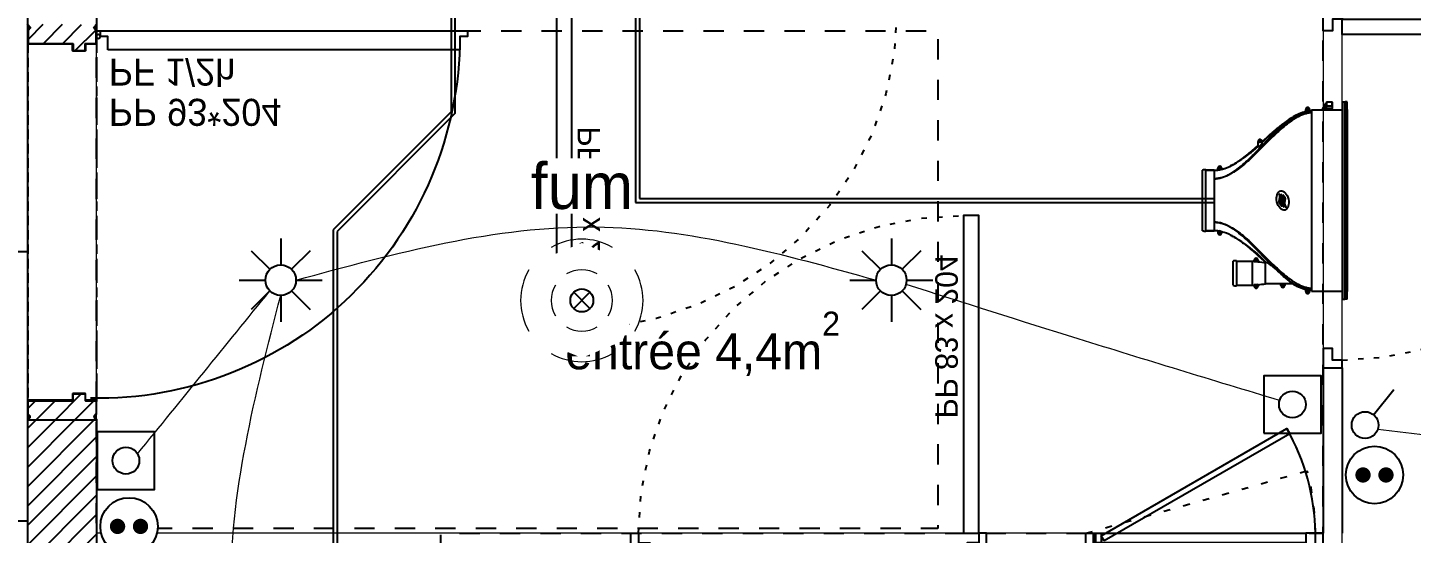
# Model space of a CAD drawing. Header units: centimetres. Extents: x 2648 to 12729, y 1890 to 6224.
# Drawn here: x 9190.8 to 9552.6, y 3235.1 to 3367.2 of the extents above; entities that cross this region are included whole.
import ezdxf
from ezdxf.enums import TextEntityAlignment as Align

# ---------------------------------------------------------------- set-up
doc = ezdxf.new("R2010")
doc.units = ezdxf.units.CM
for name, pattern in [('Style de ligne -13', [0.147638, 0.098425, -0.049213]), ('Style de ligne -18', [0.164042, 0.054681, -0.109361]), ('Style de ligne -5', [0.20828, 0.069425, -0.138855]), ('VW-01', [0.41656, 0.20828, -0.20828])]:
    doc.linetypes.add(name, pattern=pattern)
for name, color, linetype in [('B Faux plafonds', 9, 'Continuous'), ('B GÈnÈral_Hatch', 252, 'Continuous'), ('B Général', 252, 'Continuous'), ('C ANNOTATIONS-prestations', 252, 'Continuous'), ('C ANNOTATIONS-prestations_Hatch', 252, 'Continuous'), ('C ANNOTATIONS-texte', 252, 'Continuous'), ('D SURFACES-shab', 252, 'Continuous'), ('prlm-MOD-EL', 190, 'Continuous')]:
    doc.layers.add(name, color=color, linetype=linetype)
for name, color, linetype, lineweight in [('prlm-CHAUFF', 4, 'Continuous', 25), ('prlm-ELEC-CFO', 10, 'Continuous', 25), ('prlm-ELEC-SSI', 6, 'Continuous', 25)]:
    doc.layers.add(name, color=color, linetype=linetype, lineweight=lineweight)
doc.styles.add('Eurostile', font='Eurosti.TTF')
doc.styles.add('prlm-elec-ssi', font='comic.ttf', dxfattribs={"height": 12})
doc.styles.add('prlm-mod', font='cambriaz.ttf', dxfattribs={"height": 18})
pattern_1 = [(45, (0, 0), (2.4253472, -2.6458333), [])]

# ---------------------------------------------------------------- blocks, each defined once
blk = doc.blocks.new('B 80.PP 93_204 PF1_2h mur20')
at = {"layer": 'B GÈnÈral_Hatch', "linetype": 'Continuous'}
h = blk.add_hatch(dxfattribs=at)
h.set_pattern_fill('50_BETON', color=256, style=0, pattern_type=2)
h.set_pattern_definition(pattern_1)
edge = h.paths.add_edge_path()
edge.add_line((-51.6, -8.95), (-50.94, -8.37))
edge.add_line((-50.94, -8.37), (-50.93, -8.36))
edge.add_arc((-50.79, -8.52), 0.2, 48.9909, 131.0091, ccw=False)
edge.add_line((-50.66, -8.36), (-50.65, -8.37))
edge.add_line((-50.65, -8.37), (-50.1, -8.86))
edge.add_line((-50.1, -8.86), (-50.1, -8.86))
edge.add_arc((-50.06, -8.82), 0.05, 228.9909, 270)
edge.add_line((-50.06, -8.87), (-50.06, -8.87))
edge.add_line((-50.06, -8.87), (-46.7, -8.87))
edge.add_line((-46.7, -8.87), (-46.69, -8.87))
edge.add_arc((-46.69, -8.83), 0.0435, 270, 360)
edge.add_line((-46.65, -8.83), (-46.65, 2.7))
edge.add_arc((-46.48, 2.7), 0.174, 90, 180, ccw=False)
edge.add_line((-46.48, 2.87), (-46.45, 2.87))
edge.add_line((-46.45, 2.87), (-44.9, 2.87))
edge.add_line((-44.9, 2.87), (-44.89, 2.87))
edge.add_arc((-44.89, 2.91), 0.0435, 270, 360)
edge.add_line((-44.85, 2.91), (-44.85, 5.96))
edge.add_arc((-44.89, 5.96), 0.0435, 0, 90)
edge.add_line((-44.89, 6), (-44.9, 6))
edge.add_line((-44.9, 6), (-46.45, 6))
edge.add_line((-46.45, 6), (-46.48, 6))
edge.add_arc((-46.48, 6.17), 0.174, 180, 270, ccw=False)
edge.add_line((-46.65, 6.17), (-46.65, 8.83))
edge.add_arc((-46.69, 8.83), 0.0435, 0, 90)
edge.add_line((-46.69, 8.87), (-46.7, 8.87))
edge.add_line((-46.7, 8.87), (-50.06, 8.87))
edge.add_line((-50.06, 8.87), (-50.06, 8.87))
edge.add_arc((-50.06, 8.82), 0.05, 90, 131.0091)
edge.add_line((-50.1, 8.86), (-50.1, 8.86))
edge.add_line((-50.1, 8.86), (-50.65, 8.37))
edge.add_line((-50.65, 8.37), (-50.66, 8.37))
edge.add_arc((-50.79, 8.52), 0.2, 233.0967, 311.0091, ccw=False)
edge.add_line((-50.91, 8.36), (-50.92, 8.36))
edge.add_line((-50.92, 8.36), (-51.44, 8.81))
edge.add_line((-51.44, 8.81), (-51.44, 8.81))
edge.add_line((-51.44, 8.81), (-51.6, 8.95))
edge.add_line((-51.6, 8.95), (-51.6, -8.95))
h = blk.add_hatch(dxfattribs=at)
h.set_pattern_fill('50_BETON', color=256, style=0, pattern_type=2)
h.set_pattern_definition(pattern_1)
edge = h.paths.add_edge_path()
edge.add_line((51.6, -8.95), (50.94, -8.37))
edge.add_line((50.94, -8.37), (50.93, -8.36))
edge.add_arc((50.79, -8.52), 0.2, 48.9909, 131.0091)
edge.add_line((50.66, -8.36), (50.65, -8.37))
edge.add_line((50.65, -8.37), (50.1, -8.86))
edge.add_line((50.1, -8.86), (50.1, -8.86))
edge.add_arc((50.06, -8.82), 0.05, 270, 311.0091, ccw=False)
edge.add_line((50.06, -8.87), (50.06, -8.87))
edge.add_line((50.06, -8.87), (46.7, -8.87))
edge.add_line((46.7, -8.87), (46.69, -8.87))
edge.add_arc((46.69, -8.83), 0.0435, 180, 270, ccw=False)
edge.add_line((46.65, -8.83), (46.65, 2.7))
edge.add_arc((46.48, 2.7), 0.174, 0, 90)
edge.add_line((46.48, 2.87), (46.45, 2.87))
edge.add_line((46.45, 2.87), (44.9, 2.87))
edge.add_line((44.9, 2.87), (44.89, 2.87))
edge.add_arc((44.89, 2.91), 0.0435, 180, 270, ccw=False)
edge.add_line((44.85, 2.91), (44.85, 5.96))
edge.add_arc((44.89, 5.96), 0.0435, 90, 180, ccw=False)
edge.add_line((44.89, 6), (44.9, 6))
edge.add_line((44.9, 6), (46.45, 6))
edge.add_line((46.45, 6), (46.48, 6))
edge.add_arc((46.48, 6.17), 0.174, 270, 360)
edge.add_line((46.65, 6.17), (46.65, 8.83))
edge.add_arc((46.69, 8.83), 0.0435, 90, 180, ccw=False)
edge.add_line((46.69, 8.87), (46.7, 8.87))
edge.add_line((46.7, 8.87), (50.06, 8.87))
edge.add_line((50.06, 8.87), (50.06, 8.87))
edge.add_arc((50.06, 8.82), 0.05, 48.9909, 90, ccw=False)
edge.add_line((50.1, 8.86), (50.1, 8.86))
edge.add_line((50.1, 8.86), (50.65, 8.37))
edge.add_line((50.65, 8.37), (50.66, 8.37))
edge.add_arc((50.79, 8.52), 0.2, 228.9909, 306.9033)
edge.add_line((50.91, 8.36), (50.92, 8.36))
edge.add_line((50.92, 8.36), (51.44, 8.81))
edge.add_line((51.44, 8.81), (51.44, 8.81))
edge.add_line((51.44, 8.81), (51.6, 8.95))
edge.add_line((51.6, 8.95), (51.6, -8.95))
at = {"layer": 'B Général', "linetype": 'Style de ligne -13', "ltscale": 25.4}
for p, q in [((46.7, 9), (-46.7, 9)), ((46.7, -9), (-46.7, -9))]:
    blk.add_line(p, q, dxfattribs=at)
at = {"layer": 'B Général', "linetype": 'Continuous', "flags": 128}
for points in [[(45, 12), (48.5, 12), (48.5, 10), (50, 10), (50.01, 106), (48.51, 106), (48.51, 104), (45.01, 104)], [(0, -20.5), (-14, -41.85), (14, -41.85)]]:
    blk.add_lwpolyline(points, close=True, dxfattribs=at)
for points in [[(-46.5, 8.83), (-46.5, 6.17, 0.414214), (-46.46, 6.13), (-46.45, 6.13), (-44.9, 6.13), (-44.87, 6.13, -0.414214), (-44.7, 5.96), (-44.7, 2.91, -0.414214), (-44.87, 2.74), (-44.9, 2.74), (-46.45, 2.74), (-46.46, 2.74, 0.414214), (-46.5, 2.7), (-46.5, -8.83, -0.414214), (-46.67, -9), (-46.7, -9), (-50.06, -9), (-50.07, -9, -0.18087), (-50.2, -8.95), (-50.2, -8.95), (-50.76, -8.47), (-50.76, -8.46, 0.373975), (-50.83, -8.46), (-50.83, -8.47), (-51.49, -9.04), (-51.6, -8.95), (-50.94, -8.37), (-50.93, -8.36, -0.373975), (-50.66, -8.36), (-50.65, -8.37), (-50.1, -8.86), (-50.1, -8.86, 0.18087), (-50.06, -8.87), (-50.06, -8.87), (-46.7, -8.87), (-46.69, -8.87, 0.414214), (-46.65, -8.83), (-46.65, 2.7, -0.414214), (-46.48, 2.87), (-46.45, 2.87), (-44.9, 2.87), (-44.89, 2.87, 0.414214), (-44.85, 2.91), (-44.85, 5.96, 0.414214), (-44.89, 6), (-44.9, 6), (-46.45, 6), (-46.48, 6, -0.414214), (-46.65, 6.17), (-46.65, 8.83, 0.414214), (-46.69, 8.87), (-46.7, 8.87), (-50.06, 8.87), (-50.06, 8.87, 0.18087), (-50.1, 8.86), (-50.1, 8.86), (-50.65, 8.37), (-50.66, 8.37, -0.353689), (-50.91, 8.36), (-50.92, 8.36), (-51.44, 8.81), (-51.44, 8.81), (-51.6, 8.95), (-51.49, 9.04), (-50.88, 8.51, 0.385556), (-50.77, 8.46), (-50.76, 8.47), (-50.2, 8.95), (-50.2, 8.95, -0.18087), (-50.07, 9), (-50.06, 9), (-46.7, 9), (-46.67, 9, -0.414214)], [(46.5, 8.83), (46.5, 6.17, -0.414214), (46.46, 6.13), (46.45, 6.13), (44.9, 6.13), (44.87, 6.13, 0.414214), (44.7, 5.96), (44.7, 2.91, 0.414214), (44.87, 2.74), (44.9, 2.74), (46.45, 2.74), (46.46, 2.74, -0.414214), (46.5, 2.7), (46.5, -8.83, 0.414214), (46.67, -9), (46.7, -9), (50.06, -9), (50.07, -9, 0.18087), (50.2, -8.95), (50.2, -8.95), (50.76, -8.47), (50.76, -8.46, -0.373975), (50.83, -8.46), (50.83, -8.47), (51.49, -9.04), (51.6, -8.95), (50.94, -8.37), (50.93, -8.36, 0.373975), (50.66, -8.36), (50.65, -8.37), (50.1, -8.86), (50.1, -8.86, -0.18087), (50.06, -8.87), (50.06, -8.87), (46.7, -8.87), (46.69, -8.87, -0.414214), (46.65, -8.83), (46.65, 2.7, 0.414214), (46.48, 2.87), (46.45, 2.87), (44.9, 2.87), (44.89, 2.87, -0.414214), (44.85, 2.91), (44.85, 5.96, -0.414214), (44.89, 6), (44.9, 6), (46.45, 6), (46.48, 6, 0.414214), (46.65, 6.17), (46.65, 8.83, -0.414214), (46.69, 8.87), (46.7, 8.87), (50.06, 8.87), (50.06, 8.87, -0.18087), (50.1, 8.86), (50.1, 8.86), (50.65, 8.37), (50.66, 8.37, 0.353689), (50.91, 8.36), (50.92, 8.36), (51.44, 8.81), (51.44, 8.81), (51.6, 8.95), (51.49, 9.04), (50.88, 8.51, -0.385556), (50.77, 8.46), (50.76, 8.47), (50.2, 8.95), (50.2, 8.95, 0.18087), (50.07, 9), (50.06, 9), (46.7, 9), (46.67, 9, 0.414214)]]:
    blk.add_lwpolyline(points, format="xyb", close=True, dxfattribs=at)
at = {"layer": 'B Général', "linetype": 'Continuous'}
blk.add_circle((48.5, 9.5), 0.5, dxfattribs=at)
blk.add_arc((48.5, 9.5), 94.5, 90, 181.2323, dxfattribs=at)
at = {"layer": 'C ANNOTATIONS-prestations', "insert": (25.17, 12.23), "char_height": 7.059, "attachment_point": 1, "rotation": 90, "line_spacing_factor": 0.894142, "style": 'Eurostile'}
blk.add_mtext('PP 93*204\\PPF 1/2h\\P', dxfattribs=at)
blk = doc.blocks.new('xi.PC')
at = {"color": 0, "lineweight": 5}
blk.add_wipeout([(-7.5, -7.5), (7.5, -7.5), (7.5, 7.5), (-7.5, 7.5)], dxfattribs=at).dxf.layer = 'prlm-ELEC-CFO'
at = {"layer": 'prlm-ELEC-CFO', "color": 0, "linetype": 'ByBlock', "lineweight": 5, "const_width": 2}
for points in [[(-4, 0, 1), (-2, 0, 1)], [(2, 0, 1), (4, 0, 1)]]:
    blk.add_lwpolyline(points, format="xyb", close=True, dxfattribs=at)
at = {"layer": 'prlm-ELEC-CFO', "color": 0, "linetype": 'ByBlock', "lineweight": -2}
blk.add_circle((0, 0), 7.5, dxfattribs=at)
blk = doc.blocks.new('xi.FUM')
at = {"color": 0}
blk.add_wipeout([(-10.61, -10.61), (-15, 0), (-10.61, 10.61), (0, 15), (10.61, 10.61), (15, 0), (10.61, -10.61), (0, -15)], dxfattribs=at).dxf.layer = 'prlm-ELEC-SSI'
at = {"layer": 'prlm-ELEC-SSI', "color": 0}
for points in [[(-2.12, 2.12), (2.12, -2.12)], [(2.12, 2.12), (-2.12, -2.12)]]:
    blk.add_lwpolyline(points, dxfattribs=at)
blk.add_circle((0, 0), 3, dxfattribs=at)
at = {"layer": 'prlm-ELEC-SSI', "color": 0, "lineweight": 13}
for radius, start, end in [(16, 60, 120), (16, 150, 210), (8, 60, 120), (16, 330, 30), (8, 150, 210), (8, 330, 30), (8, 240, 300), (16, 240, 300)]:
    blk.add_arc((0, 0), radius, start, end, dxfattribs=at)
blk = doc.blocks.new('xi.BP')
at = {"layer": 'prlm-ELEC-CFO', "color": 0, "flags": 128}
blk.add_lwpolyline([(-7.5, -7.5), (7.5, -7.5), (7.5, 7.5), (-7.5, 7.5)], close=True, dxfattribs=at)
at = {"layer": 'prlm-ELEC-CFO', "color": 0}
blk.add_circle((0, 0), 3.5, dxfattribs=at)
blk = doc.blocks.new('xi.SPOT')
at = {"color": 0, "lineweight": 5}
blk.add_wipeout([(-4, 0), (-2.83, -2.83), (0, -4), (2.83, -2.83), (4, 0), (2.83, 2.83), (0, 4), (-2.83, 2.83)], dxfattribs=at).dxf.layer = 'prlm-ELEC-CFO'
at = {"layer": 'prlm-ELEC-CFO', "color": 0, "linetype": 'ByBlock', "lineweight": -2, "flags": 128}
for points in [[(0, 10.88), (0, 4)], [(-7.69, 7.69), (-2.83, 2.83)], [(7.69, 7.69), (2.83, 2.83)], [(-10.88, 0), (-4, 0)], [(4, 0), (10.88, 0)], [(-2.83, -2.83), (-7.69, -7.69)], [(2.83, -2.83), (7.69, -7.69)], [(0, -4), (0, -10.88)]]:
    blk.add_lwpolyline(points, dxfattribs=at)
at = {"layer": 'prlm-ELEC-CFO', "color": 0, "linetype": 'ByBlock', "lineweight": -2}
blk.add_circle((0, 0), 4, dxfattribs=at)
blk = doc.blocks.new('xi.SA')
at = {"layer": 'prlm-ELEC-CFO', "color": 0}
blk.add_lwpolyline([(0.2, -1.28), (5.5, 5.28)], dxfattribs=at)
blk.add_circle((-2, -4), 3.5, dxfattribs=at)
blk = doc.blocks.new('xi.gtl')
at = {"layer": 'prlm-MOD-EL', "color": 0}
for points in [[(2.8, 22.99), (2.02, 24.35), (50.51, 52.34), (51.28, 50.98)], [(0, 25), (2.02, 25), (2.02, 20), (0, 20)], [(60, 25), (57.98, 25), (57.98, 20), (60, 20)], [(0, 20), (60, 20), (60, 0), (0, 0)]]:
    blk.add_lwpolyline(points, close=True, dxfattribs=at)
blk.add_arc((2.02, 24.35), 55.99, 0.6678, 30, dxfattribs=at)
at = {"layer": 'prlm-MOD-EL', "color": 0, "style": 'prlm-mod', "flags": 8}
blk.add_attdef('GTL', text='', height=9, dxfattribs=at).set_placement((30, 10), align=Align.MIDDLE_CENTER)
blk = doc.blocks.new('B 80.PP 80')
at = {"layer": 'B Général', "flags": 128}
blk.add_lwpolyline([(-43, 2.5), (-43, 85.5), (-39, 85.5), (-39, 2.5)], close=True, dxfattribs=at)
at = {"layer": 'B Général', "linetype": 'Style de ligne -18', "ltscale": 25.4, "flags": 128}
blk.add_lwpolyline([(46, 2.5), (45.27, 13.33), (43.1, 23.98), (39.53, 34.26), (34.61, 44), (28.44, 53.03), (21.1, 61.19), (12.74, 68.35), (3.5, 74.38), (-6.47, 79.18), (-17, 82.67), (-27.91, 84.79), (-39, 85.5)], dxfattribs=at)
at = {"layer": 'B Général', "linetype": 'Continuous', "flags": 128}
for points in [[(-45, 2.5), (-43, 2.5), (-43, 0), (-40, 0), (-40, -2.5), (-45, -2.5)], [(48, 2.5), (46, 2.5), (46, 0), (43, 0), (43, -2.5), (48, -2.5), (48, -2.5), (48, -2.5), (48, 1.79), (48, 1.79)]]:
    blk.add_lwpolyline(points, close=True, dxfattribs=at)
at = {"layer": 'C ANNOTATIONS-prestations', "insert": (-37.5, 32.5), "char_height": 5.8825, "attachment_point": 1, "rotation": 90, "line_spacing_factor": 0.894142, "style": 'Eurostile'}
blk.add_mtext('PP 83 x 204', dxfattribs=at)
blk = doc.blocks.new('B 80.Groupe-5-1')
at = {"layer": 'B Général', "flags": 128}
for points in [[(-31.46, -5.77), (-31.46, -0.77), (-28.96, -0.77), (-28.96, -3.27), (-26.46, -3.27), (-26.46, -5.77)], [(26.04, -0.77), (26.04, -3.27), (-28.96, -3.27), (-28.96, -0.77)], [(28.54, -5.77), (28.54, -0.77), (26.04, -0.77), (26.04, -3.27), (23.54, -3.27), (23.54, -5.77)]]:
    blk.add_lwpolyline(points, close=True, dxfattribs=at)
blk = doc.blocks.new('B 80.TE')
at = {"layer": 'B Général', "linetype": 'Style de ligne -5', "ltscale": 25.4}
blk.add_line((-31.46, -0.77), (26.39, 15.56), dxfattribs=at)
at = {"layer": 'B Général', "flags": 128}
for points in [[(28.54, -5.77), (28.54, -25.77), (-31.46, -25.77), (-31.46, -5.77)], [(15.79, -14.77), (15.79, -25.77), (-16.46, -25.77), (-16.46, -14.77)]]:
    blk.add_lwpolyline(points, close=True, dxfattribs=at)
at = {"layer": 'B Général', "linetype": 'Style de ligne -5', "ltscale": 25.4}
blk.add_arc((-34.54, -0.77), 63.08, 359.9968, 14.9984, dxfattribs=at)
at = {"layer": 'B Général'}
blk.add_blockref('B 80.Groupe-5-1', (0, 0), dxfattribs=at)
at = {"layer": 'B Général', "insert": (-0.34, -16.07), "char_height": 7.059, "width": 32.25, "attachment_point": 2, "line_spacing_factor": 0.894142, "style": 'Eurostile'}
blk.add_mtext('TE ', dxfattribs=at)
at = {"layer": 'C ANNOTATIONS-prestations', "insert": (-0.34, -14.77), "char_height": 4.706, "width": 32.25, "attachment_point": 8, "line_spacing_factor": 0.894142, "style": 'Eurostile'}
blk.add_mtext('60x20', dxfattribs=at)

msp = doc.modelspace()

# ---------------------------------------------------------------- hatches: boundary and pattern name
at = {"layer": 'B GÈnÈral_Hatch', "linetype": 'Continuous'}
h = msp.add_hatch(dxfattribs=at)
h.set_pattern_fill('50_BETON', color=256, style=0, pattern_type=2)
h.set_pattern_definition(pattern_1)
h.paths.add_polyline_path([(9190.796, 2480.491), (9208.796, 2496.491), (9208.796, 3264.789), (9190.796, 3264.789)])
at = {"layer": 'C ANNOTATIONS-prestations_Hatch', "linetype": 'Continuous'}
h = msp.add_hatch(dxfattribs=at)
h.set_pattern_fill('DALETTES TERRASSE 50X50', color=256, scale=1.406016, style=0, pattern_type=2)
h.set_pattern_definition([(0, (9531.354, 4152.3), (4e-15, -70.301), []), (-90, (9531.354, 4152.3), (70.301, 0), [])])
h.paths.add_polyline_path([(9060.796, 4282.297), (9060.796, 3065.389), (9190.796, 3065.389), (9190.796, 3716.389), (9189.484, 3716.389), (9189.484, 4137.39), (9812.796, 4137.39), (9812.796, 4152.409), (10206.786, 4152.297), (10206.786, 4282.297)])

# ---------------------------------------------------------------- linework, layer by layer
at = {"layer": 'B Faux plafonds', "linetype": 'VW-01', "ltscale": 25.4, "flags": 128}
msp.add_lwpolyline([(9208.796, 2884.139), (9366.805, 2884.139), (9366.911, 2974.139), (9298.902, 2974.139), (9298.796, 3235.139), (9459.485, 3235.139), (9529.485, 3235.139), (9529.485, 3371.389), (9420.096, 3371.439), (9420.096, 3521.439), (9280.096, 3521.389), (9280.096, 3371.389), (9208.796, 3371.389)], close=True, dxfattribs=at)
at = {"layer": 'B Général', "linetype": 'Continuous'}
for p, q in [((9529.485, 3278.389), (9529.485, 3235.139)), ((9529.485, 3278.389), (9529.485, 3235.139)), ((9529.485, 3278.389), (9534.485, 3278.389)), ((9534.485, 3278.389), (9534.485, 3235.139)), ((9534.485, 3278.389), (9534.485, 3235.139)), ((9190.796, 3264.789), (9208.796, 3264.789)), ((9208.796, 3264.789), (9208.796, 2506.491))]:
    msp.add_line(p, q, dxfattribs=at)
at = {"layer": 'B Général', "linetype": 'Continuous', "lineweight": 18}
msp.add_line((9208.796, 3264.789), (9208.796, 2506.491), dxfattribs=at)
at = {"layer": 'B Général', "linetype": 'VW-01', "ltscale": 25.4, "flags": 128}
msp.add_lwpolyline([(9208.796, 3366.389), (9428.796, 3366.389), (9428.796, 3236.389), (9208.796, 3236.389)], close=True, dxfattribs=at)
at = {"layer": 'C ANNOTATIONS-prestations', "linetype": 'Continuous', "flags": 128}
msp.add_lwpolyline([(9060.796, 4282.297), (9060.796, 3065.389), (9190.796, 3065.389), (9190.796, 3716.389), (9189.484, 3716.389), (9189.484, 4137.39), (9812.796, 4137.39), (9812.796, 4152.409), (10206.786, 4152.297), (10206.786, 4282.297)], close=True, dxfattribs=at)
at = {"layer": 'D SURFACES-shab', "lineweight": 18, "flags": 128}
for points in [[(9208.796, 3235.139), (9208.796, 3371.389), (9529.485, 3371.389), (9529.485, 3235.139), (9459.485, 3235.139), (9459.485, 3235.139)], [(9534.485, 3371.389), (9784.485, 3371.389), (9784.485, 2979.139), (9534.485, 2979.139)]]:
    msp.add_lwpolyline(points, close=True, dxfattribs=at)
at = {"layer": 'prlm-CHAUFF', "ltscale": 50}
for p, q in [((9301.525, 3466.539), (9301.525, 3345.226)), ((9302.525, 3467.539), (9302.525, 3344.812)), ((9529.656, 3346.496), (9530.013, 3347.101)), ((9529.694, 3346.47), (9529.656, 3346.496)), ((9530.05, 3347.07), (9529.694, 3346.47)), ((9529.695, 3346.47), (9530.16, 3346.47)), ((9530.013, 3347.101), (9530.024, 3347.119)), ((9530.013, 3347.101), (9530.05, 3347.07)), ((9530.024, 3347.119), (9530.243, 3347.456)), ((9530.024, 3347.119), (9530.061, 3347.08)), ((9530.243, 3346.598), (9530.024, 3346.26)), ((9530.061, 3347.08), (9530.05, 3347.07)), ((9530.233, 3347.07), (9530.05, 3347.07)), ((9530.231, 3347.342), (9530.061, 3347.08)), ((9530.061, 3347.08), (9530.232, 3347.08)), ((9530.444, 3346.7), (9530.068, 3346.125)), ((9530.444, 3346.7), (9530.471, 3346.777)), ((9531.883, 3346.7), (9530.444, 3346.7)), ((9531.835, 3347.77), (9530.471, 3347.77)), ((9530.471, 3346.777), (9531.835, 3346.777)), ((9531.835, 3346.777), (9531.835, 3347.77)), ((9531.835, 3347.77), (9531.883, 3347.726)), ((9531.835, 3346.777), (9531.883, 3346.7)), ((9531.883, 3347.726), (9531.885, 3347.725)), ((9531.885, 3346.699), (9531.883, 3346.7)), ((9531.885, 3347.725), (9531.885, 3346.699)), ((9531.975, 3347.615), (9531.885, 3347.705)), ((9531.975, 3347.571), (9531.885, 3347.661)), ((9531.975, 3347.506), (9531.885, 3347.596)), ((9531.975, 3347.421), (9531.885, 3347.511)), ((9531.975, 3347.315), (9531.885, 3347.405)), ((9531.975, 3347.19), (9531.885, 3347.28)), ((9531.975, 3347.044), (9531.885, 3347.134)), ((9531.975, 3346.878), (9531.885, 3346.968)), ((9531.885, 3346.788), (9531.975, 3346.878)), ((9531.975, 3346.691), (9531.885, 3346.781)), ((9531.885, 3346.699), (9531.885, 3346.125)), ((9531.885, 3346.601), (9531.975, 3346.691)), ((9531.975, 3346.428), (9531.885, 3346.518)), ((9531.892, 3346.961), (9531.975, 3347.044)), ((9531.975, 3346.544), (9531.901, 3346.618)), ((9531.902, 3347.117), (9531.975, 3347.19)), ((9531.905, 3346.76), (9531.975, 3346.83)), ((9531.912, 3347.253), (9531.975, 3347.315)), ((9531.917, 3346.486), (9531.975, 3346.544)), ((9531.922, 3347.368), (9531.975, 3347.421)), ((9531.932, 3347.464), (9531.975, 3347.506)), ((9531.975, 3347.113), (9531.936, 3347.151)), ((9531.975, 3347.351), (9531.94, 3347.386)), ((9531.94, 3347.079), (9531.975, 3347.113)), ((9531.942, 3347.539), (9531.975, 3347.571)), ((9531.975, 3346.83), (9531.95, 3346.854)), ((9531.953, 3347.593), (9531.975, 3347.615)), ((9531.957, 3347.333), (9531.975, 3347.351)), ((9534.485, 3347.811), (9535.216, 3347.811)), ((9534.485, 3347.811), (9534.485, 3296.311)), ((9535.216, 3296.311), (9535.216, 3347.811)), ((9535.216, 3347.811), (9535.295, 3347.811)), ((9535.785, 3347.811), (9535.295, 3347.811)), ((9535.295, 3347.811), (9535.295, 3296.311)), ((9535.785, 3296.311), (9535.785, 3347.811)), ((9301.525, 3345.226), (9270.682, 3314.383)), ((9302.525, 3344.812), (9271.682, 3313.969)), ((9524.985, 3345.249), (9524.985, 3345.861)), ((9525.328, 3345.911), (9525.435, 3345.911)), ((9525.328, 3345.811), (9525.328, 3345.911)), ((9525.435, 3345.811), (9525.328, 3345.811)), ((9525.435, 3346.018), (9525.535, 3346.018)), ((9525.435, 3345.911), (9525.435, 3346.018)), ((9525.435, 3345.705), (9525.435, 3345.811)), ((9525.535, 3345.705), (9525.435, 3345.705)), ((9525.535, 3346.018), (9525.535, 3345.911)), ((9525.535, 3345.911), (9525.641, 3345.911)), ((9525.641, 3345.811), (9525.535, 3345.811)), ((9525.535, 3345.811), (9525.535, 3345.705)), ((9525.641, 3345.911), (9525.641, 3345.811)), ((9525.985, 3345.861), (9525.985, 3345.419)), ((9526.068, 3345.423), (9525.985, 3345.419)), ((9526.485, 3345.761), (9534.485, 3345.761)), ((9526.485, 3345.761), (9526.485, 3298.361)), ((9529.63, 3346.415), (9529.592, 3346.393)), ((9529.63, 3346.415), (9529.634, 3346.418)), ((9530.124, 3346.415), (9529.63, 3346.415)), ((9530.013, 3346.244), (9529.677, 3345.761)), ((9530.068, 3346.125), (9529.823, 3345.761)), ((9530.024, 3346.26), (9530.013, 3346.244)), ((9531.885, 3346.125), (9530.068, 3346.125)), ((9531.885, 3346.338), (9531.975, 3346.428)), ((9531.975, 3346.189), (9531.885, 3346.279)), ((9531.885, 3346.099), (9531.975, 3346.189)), ((9531.885, 3345.761), (9531.885, 3346.125)), ((9531.975, 3345.946), (9531.885, 3346.036)), ((9531.885, 3345.856), (9531.975, 3345.946)), ((9531.919, 3345.761), (9531.885, 3345.796)), ((9531.975, 3346.297), (9531.909, 3346.362)), ((9531.921, 3346.243), (9531.975, 3346.297)), ((9535.479, 3345.811), (9535.479, 3298.311)), ((9535.479, 3345.811), (9535.546, 3345.811)), ((9535.546, 3345.811), (9535.479, 3345.611)), ((9535.546, 3298.311), (9535.546, 3345.811)), ((9535.594, 3345.811), (9535.594, 3298.311)), ((9535.594, 3345.811), (9535.646, 3345.811)), ((9535.646, 3345.811), (9535.594, 3345.656)), ((9535.646, 3298.311), (9535.646, 3345.811)), ((9535.681, 3345.811), (9535.681, 3298.311)), ((9535.681, 3345.811), (9535.719, 3345.811)), ((9535.719, 3345.811), (9535.681, 3345.7)), ((9535.719, 3298.311), (9535.719, 3345.811)), ((9535.742, 3345.811), (9535.742, 3298.311)), ((9535.742, 3345.811), (9535.765, 3345.811)), ((9535.765, 3345.811), (9535.742, 3345.745)), ((9535.765, 3298.311), (9535.765, 3345.811)), ((9535.776, 3345.811), (9535.776, 3298.311)), ((9535.776, 3345.811), (9535.784, 3345.811)), ((9535.784, 3345.811), (9535.776, 3345.789)), ((9535.784, 3298.311), (9535.784, 3345.811)), ((9512.485, 3335.887), (9512.485, 3337.502)), ((9513.485, 3336.888), (9512.485, 3335.887)), ((9512.828, 3337.552), (9512.935, 3337.552)), ((9512.828, 3337.452), (9512.828, 3337.552)), ((9512.935, 3337.452), (9512.828, 3337.452)), ((9512.935, 3337.659), (9513.035, 3337.659)), ((9512.935, 3337.552), (9512.935, 3337.659)), ((9512.935, 3337.346), (9512.935, 3337.452)), ((9513.035, 3337.346), (9512.935, 3337.346)), ((9513.035, 3337.659), (9513.035, 3337.552)), ((9513.035, 3337.552), (9513.141, 3337.552)), ((9513.141, 3337.452), (9513.035, 3337.452)), ((9513.035, 3337.452), (9513.035, 3337.346)), ((9513.141, 3337.552), (9513.141, 3337.452)), ((9513.485, 3337.502), (9513.485, 3336.888)), ((9497.985, 3314.161), (9497.985, 3329.961)), ((9498.885, 3314.061), (9498.885, 3330.061)), ((9498.885, 3329.961), (9500.985, 3329.961)), ((9500.985, 3329.961), (9498.885, 3329.961)), ((9500.985, 3329.961), (9500.985, 3327.732)), ((9501.985, 3329.966), (9501.985, 3330.52)), ((9502.305, 3330.016), (9501.985, 3329.966)), ((9502.985, 3330.22), (9502.305, 3330.016)), ((9502.328, 3330.47), (9502.328, 3330.57)), ((9502.328, 3330.57), (9502.435, 3330.57)), ((9502.435, 3330.47), (9502.328, 3330.47)), ((9502.435, 3330.676), (9502.535, 3330.676)), ((9502.435, 3330.57), (9502.435, 3330.676)), ((9502.435, 3330.363), (9502.435, 3330.47)), ((9502.535, 3330.363), (9502.435, 3330.363)), ((9502.535, 3330.676), (9502.535, 3330.57)), ((9502.535, 3330.57), (9502.641, 3330.57)), ((9502.535, 3330.47), (9502.535, 3330.363)), ((9502.641, 3330.47), (9502.535, 3330.47)), ((9502.641, 3330.57), (9502.641, 3330.47)), ((9502.985, 3330.52), (9502.985, 3330.22)), ((9505.466, 3331.179), (9505.466, 3331.149)), ((9506.005, 3331.467), (9506.005, 3331.442)), ((9500.985, 3327.732), (9500.985, 3316.391)), ((9270.682, 3314.383), (9270.682, 2947.77)), ((9271.682, 3313.969), (9271.682, 2948.77)), ((9498.885, 3314.161), (9500.985, 3314.161)), ((9500.985, 3314.161), (9498.885, 3314.161)), ((9500.985, 3316.391), (9500.985, 3314.161)), ((9501.985, 3314.157), (9502.305, 3314.107)), ((9501.985, 3314.157), (9501.985, 3313.603)), ((9502.985, 3313.903), (9502.305, 3314.107)), ((9502.985, 3313.603), (9502.985, 3313.903)), ((9502.328, 3313.553), (9502.328, 3313.653)), ((9502.328, 3313.653), (9502.435, 3313.653)), ((9502.435, 3313.553), (9502.328, 3313.553)), ((9502.435, 3313.76), (9502.535, 3313.76)), ((9502.435, 3313.653), (9502.435, 3313.76)), ((9502.435, 3313.447), (9502.435, 3313.553)), ((9502.535, 3313.447), (9502.435, 3313.447)), ((9502.535, 3313.76), (9502.535, 3313.653)), ((9502.535, 3313.653), (9502.641, 3313.653)), ((9502.535, 3313.553), (9502.535, 3313.447)), ((9502.641, 3313.553), (9502.535, 3313.553)), ((9502.641, 3313.653), (9502.641, 3313.553)), ((9506.005, 3312.656), (9506.005, 3312.656)), ((9514.642, 3305.861), (9512.485, 3307.931)), ((9512.485, 3307.931), (9514.642, 3305.861)), ((9505.985, 3299.911), (9505.985, 3306.211)), ((9506.885, 3306.311), (9506.885, 3299.811)), ((9506.885, 3306.211), (9510.985, 3306.211)), ((9506.885, 3306.211), (9510.985, 3306.211)), ((9510.985, 3306.211), (9510.985, 3299.911)), ((9511.485, 3306.028), (9511.485, 3306.461)), ((9512.429, 3305.911), (9511.485, 3306.028)), ((9511.828, 3306.511), (9511.935, 3306.511)), ((9511.828, 3306.411), (9511.828, 3306.511)), ((9511.935, 3306.411), (9511.828, 3306.411)), ((9511.935, 3306.618), (9512.035, 3306.618)), ((9511.935, 3306.511), (9511.935, 3306.618)), ((9511.935, 3306.305), (9511.935, 3306.411)), ((9512.035, 3306.305), (9511.935, 3306.305)), ((9512.035, 3306.618), (9512.035, 3306.511)), ((9512.035, 3306.511), (9512.141, 3306.511)), ((9512.141, 3306.411), (9512.035, 3306.411)), ((9512.035, 3306.411), (9512.035, 3306.305)), ((9512.141, 3306.511), (9512.141, 3306.411)), ((9512.485, 3305.911), (9512.429, 3305.911)), ((9512.485, 3306.461), (9512.485, 3305.911)), ((9514.642, 3305.861), (9514.485, 3305.861)), ((9514.485, 3300.261), (9514.485, 3305.861)), ((9514.642, 3305.861), (9514.485, 3305.861)), ((9506.885, 3299.911), (9510.985, 3299.911)), ((9506.885, 3299.911), (9510.985, 3299.911)), ((9511.485, 3300.095), (9512.429, 3300.211)), ((9511.485, 3299.661), (9511.485, 3300.095)), ((9511.828, 3299.611), (9511.828, 3299.711)), ((9511.828, 3299.711), (9511.935, 3299.711)), ((9511.935, 3299.611), (9511.828, 3299.611)), ((9511.935, 3299.818), (9512.035, 3299.818)), ((9511.935, 3299.711), (9511.935, 3299.818)), ((9511.935, 3299.505), (9511.935, 3299.611)), ((9512.035, 3299.505), (9511.935, 3299.505)), ((9512.035, 3299.818), (9512.035, 3299.711)), ((9512.035, 3299.711), (9512.141, 3299.711)), ((9512.035, 3299.611), (9512.035, 3299.505)), ((9512.141, 3299.611), (9512.035, 3299.611)), ((9512.141, 3299.711), (9512.141, 3299.611)), ((9512.429, 3300.211), (9512.485, 3300.211)), ((9512.485, 3300.211), (9512.485, 3299.661)), ((9518.485, 3300.261), (9514.485, 3300.261)), ((9518.485, 3300.261), (9514.485, 3300.261)), ((9518.485, 3300.411), (9519.485, 3300.411)), ((9518.485, 3299.861), (9518.485, 3300.411)), ((9518.828, 3299.811), (9518.828, 3299.911)), ((9518.828, 3299.911), (9518.935, 3299.911)), ((9518.935, 3299.811), (9518.828, 3299.811)), ((9518.935, 3300.018), (9519.035, 3300.018)), ((9518.935, 3299.911), (9518.935, 3300.018)), ((9518.935, 3299.705), (9518.935, 3299.811)), ((9519.035, 3299.705), (9518.935, 3299.705)), ((9519.035, 3300.018), (9519.035, 3299.911)), ((9519.035, 3299.911), (9519.141, 3299.911)), ((9519.141, 3299.811), (9519.035, 3299.811)), ((9519.035, 3299.811), (9519.035, 3299.705)), ((9519.141, 3299.911), (9519.141, 3299.811)), ((9519.485, 3300.411), (9519.485, 3299.861)), ((9521.607, 3300.261), (9519.485, 3300.261)), ((9521.607, 3300.261), (9519.485, 3300.261)), ((9524.985, 3298.261), (9524.985, 3298.874)), ((9525.328, 3298.311), (9525.435, 3298.311)), ((9525.328, 3298.211), (9525.328, 3298.311)), ((9525.435, 3298.211), (9525.328, 3298.211)), ((9525.435, 3298.418), (9525.535, 3298.418)), ((9525.435, 3298.311), (9525.435, 3298.418)), ((9525.435, 3298.105), (9525.435, 3298.211)), ((9525.535, 3298.105), (9525.435, 3298.105)), ((9525.535, 3298.418), (9525.535, 3298.311)), ((9525.535, 3298.311), (9525.641, 3298.311)), ((9525.641, 3298.211), (9525.535, 3298.211)), ((9525.535, 3298.211), (9525.535, 3298.105)), ((9525.641, 3298.311), (9525.641, 3298.211)), ((9526.068, 3298.699), (9525.985, 3298.704)), ((9525.985, 3298.704), (9525.985, 3298.261)), ((9526.485, 3298.361), (9534.485, 3298.361)), ((9534.485, 3296.311), (9535.216, 3296.311)), ((9535.295, 3296.311), (9535.216, 3296.311)), ((9535.785, 3296.311), (9535.295, 3296.311)), ((9535.479, 3298.512), (9535.546, 3298.311)), ((9535.546, 3298.311), (9535.479, 3298.311)), ((9535.594, 3298.467), (9535.646, 3298.311)), ((9535.646, 3298.311), (9535.594, 3298.311)), ((9535.681, 3298.423), (9535.719, 3298.311)), ((9535.719, 3298.311), (9535.681, 3298.311)), ((9535.742, 3298.378), (9535.765, 3298.311)), ((9535.765, 3298.311), (9535.742, 3298.311)), ((9535.776, 3298.334), (9535.784, 3298.311)), ((9535.784, 3298.311), (9535.776, 3298.311))]:
    msp.add_line(p, q, dxfattribs=at)
for centre, radius in [((9525.485, 3345.861), 0.3), ((9525.485, 3345.861), 0.25), ((9512.985, 3337.502), 0.3), ((9512.985, 3337.502), 0.25), ((9502.485, 3330.52), 0.3), ((9502.485, 3330.52), 0.25), ((9502.485, 3313.603), 0.3), ((9502.485, 3313.603), 0.25), ((9511.985, 3306.461), 0.3), ((9511.985, 3306.461), 0.25), ((9511.985, 3299.661), 0.3), ((9511.985, 3299.661), 0.25), ((9518.985, 3299.861), 0.3), ((9518.985, 3299.861), 0.25), ((9525.485, 3298.261), 0.3), ((9525.485, 3298.261), 0.25)]:
    msp.add_circle(centre, radius, dxfattribs=at)
for centre, radius, start, end in [((9529.03, 3346.815), 0.703, 323.033, 332.93247), ((9529.375, 3346.784), 0.448, 304.67133, 315.49816), ((9529.565, 3347.946), 0.836, 324.1326, 329.24253), ((9540.522, 3340.348), 12.5, 143.74938, 145.06371), ((9525.485, 3345.861), 0.5, 0, 180), ((9541.716, 3339.703), 13.847, 151.91822, 154.05151), ((9541.367, 3339.824), 13.432, 152.11504, 153.76315), ((9540.522, 3340.348), 12.5, 151.31767, 151.5903), ((9504.383, 3344.573), 11.657, 309.57553, 314.02992), ((9504.158, 3344.824), 11.994, 309.6381, 313.96738), ((9512.985, 3337.502), 0.5, 0, 180), ((9499.503, 3343.166), 13.428, 282.99541, 306.08235), ((9486.422, 3365.195), 39.001, 300.13992, 310.61135), ((9486.422, 3365.196), 39.002, 302.5506, 310.61129), ((9498.65, 3328.075), 2, 83.25588, 109.4245), ((9498.65, 3328.075), 2, 83.25587, 109.42451), ((9500.977, 3337.73), 7.768, 270.05773, 277.45436), ((9500.975, 3337.784), 7.822, 270.07356, 277.42371), ((9500.994, 3337.173), 7.248, 269.9215, 277.83817), ((9502.485, 3330.52), 0.5, 0, 180), ((9500.16, 3341.217), 11.354, 284.41062, 297.86258), ((9496.317, 3348.98), 20.014, 297.2018, 298.95181), ((9498.65, 3316.048), 2, 250.5755, 276.74412), ((9498.65, 3316.048), 2, 250.57549, 276.74413), ((9500.977, 3306.393), 7.768, 82.54564, 89.94227), ((9500.975, 3306.339), 7.822, 82.57629, 89.92645), ((9500.999, 3306.993), 7.169, 83.90527, 90.11567), ((9500.999, 3306.993), 7.169, 82.09231, 83.54484), ((9500.16, 3302.906), 11.354, 62.13741, 75.69294), ((9500.015, 3302.547), 11.739, 62.3321, 75.44097), ((9502.485, 3313.603), 0.5, 180, 0), ((9496.317, 3295.143), 20.014, 61.04826, 62.79827), ((9496.317, 3295.143), 20.014, 61.04819, 62.79819), ((9486.422, 3278.927), 39.002, 49.38871, 59.85996), ((9486.422, 3278.928), 39.001, 49.38866, 59.86009), ((9511.985, 3306.461), 0.5, 0, 180), ((9504.383, 3299.55), 11.657, 45.97007, 50.42447), ((9504.158, 3299.299), 11.994, 46.03261, 50.36189), ((9506.65, 3304.325), 2, 83.25588, 109.4245), ((9506.65, 3304.325), 2, 83.25588, 109.4245), ((9494.438, 3277.318), 35.103, 45.71113, 49.52651), ((9506.65, 3301.798), 2, 250.5755, 276.74412), ((9506.65, 3301.798), 2, 250.5755, 276.74412), ((9511.985, 3299.661), 0.5, 180, 0), ((9518.985, 3299.861), 0.5, 180, 0), ((9535.259, 3319.579), 23.654, 226.40993, 234.75012), ((9527.844, 3310.648), 12.115, 253.72632, 256.38523), ((9525.485, 3298.261), 0.5, 180, 0)]:
    msp.add_arc(centre, radius, start, end, dxfattribs=at)
msp.add_ellipse((9518.937, 3322.061), major_axis=(-0.574, 2.491), ratio=0.6007751, dxfattribs=at)
for points, knots in [([(9530.276, 3347.508), (9530.273, 3347.505), (9530.269, 3347.498), (9530.263, 3347.487), (9530.257, 3347.475), (9530.252, 3347.462), (9530.247, 3347.448), (9530.243, 3347.434), (9530.239, 3347.418), (9530.235, 3347.402), (9530.232, 3347.384), (9530.229, 3347.366), (9530.227, 3347.347), (9530.225, 3347.327), (9530.224, 3347.306), (9530.223, 3347.284), (9530.222, 3347.262), (9530.222, 3347.231), (9530.222, 3347.192), (9530.225, 3347.142), (9530.228, 3347.09), (9530.234, 3347.034), (9530.24, 3346.976), (9530.249, 3346.914), (9530.258, 3346.849), (9530.27, 3346.782), (9530.278, 3346.734), (9530.283, 3346.71)], [0.03047123, 0.03047123, 0.03047123, 0.03047123, 0.05994566, 0.08976821, 0.11950158, 0.14915412, 0.17873427, 0.20825051, 0.23771143, 0.26712563, 0.2965018, 0.32584868, 0.35517504, 0.38448971, 0.41380153, 0.4431194, 0.47245222, 0.50180892, 0.55686694, 0.61186302, 0.66685622, 0.72190523, 0.77706824, 0.83240282, 0.88796581, 0.94381319, 1, 1, 1, 1]), ([(9530.283, 3346.71), (9530.283, 3346.709), (9530.283, 3346.705), (9530.284, 3346.7), (9530.283, 3346.694), (9530.282, 3346.688), (9530.281, 3346.681), (9530.279, 3346.674), (9530.277, 3346.666), (9530.272, 3346.654), (9530.265, 3346.637), (9530.255, 3346.616), (9530.247, 3346.604), (9530.243, 3346.598)], [0, 0, 0, 0, 0.0617893, 0.1223736, 0.1824406, 0.2426966, 0.303842, 0.3665485, 0.4314399, 0.4990804, 0.6683458, 0.8326458, 1, 1, 1, 1]), ([(9530.471, 3347.77), (9530.442, 3347.75), (9530.421, 3347.713), (9530.392, 3347.609), (9530.385, 3347.542), (9530.385, 3347.416), (9530.386, 3347.37), (9530.394, 3347.27), (9530.399, 3347.217), (9530.421, 3347.046), (9530.442, 3346.919), (9530.471, 3346.777)], [0, 0, 0, 0, 0.25, 0.25, 0.5, 0.5, 0.625, 0.625, 0.75, 0.75, 1, 1, 1, 1]), ([(9500.985, 3327.732), (9501.156, 3327.734), (9501.328, 3327.739), (9501.67, 3327.767), (9501.841, 3327.787), (9502.349, 3327.867), (9502.684, 3327.945), (9503.342, 3328.141), (9503.663, 3328.259), (9504.292, 3328.527), (9504.602, 3328.678), (9505.5, 3329.16), (9506.063, 3329.522), (9507.147, 3330.295), (9507.667, 3330.707), (9509.188, 3331.989), (9510.147, 3332.906), (9512.028, 3334.785), (9512.948, 3335.748), (9514.793, 3337.669), (9515.717, 3338.629), (9517.616, 3340.494), (9518.587, 3341.398), (9520.129, 3342.652), (9520.657, 3343.052), (9521.482, 3343.612), (9521.763, 3343.792), (9522.338, 3344.135), (9522.634, 3344.299), (9523.533, 3344.751), (9524.15, 3345.001), (9525.11, 3345.267), (9525.436, 3345.338), (9526.005, 3345.421), (9526.244, 3345.444), (9526.484, 3345.455)], [0, 0, 0, 0, 0.015625, 0.015625, 0.03125, 0.03125, 0.0625, 0.0625, 0.09375, 0.09375, 0.125, 0.125, 0.1875, 0.1875, 0.25, 0.25, 0.375, 0.375, 0.5, 0.5, 0.625, 0.625, 0.75, 0.75, 0.8125, 0.8125, 0.84375, 0.84375, 0.875, 0.875, 0.9375, 0.9375, 0.96875, 0.96875, 0.99080463, 0.99080463, 0.99080463, 0.99080463]), ([(9526.484, 3344.954), (9526.247, 3344.943), (9526.012, 3344.919), (9525.45, 3344.834), (9525.128, 3344.761), (9524.179, 3344.488), (9523.571, 3344.233), (9522.681, 3343.778), (9522.391, 3343.614), (9521.824, 3343.272), (9521.548, 3343.092), (9520.733, 3342.535), (9520.21, 3342.139), (9518.68, 3340.9), (9517.711, 3340.01), (9515.812, 3338.183), (9514.883, 3337.246), (9513.024, 3335.377), (9512.093, 3334.444), (9510.188, 3332.632), (9509.214, 3331.752), (9507.673, 3330.529), (9507.146, 3330.138), (9506.051, 3329.405), (9505.483, 3329.063), (9504.581, 3328.611), (9504.271, 3328.47), (9503.642, 3328.22), (9503.321, 3328.111), (9502.667, 3327.928), (9502.334, 3327.856), (9501.83, 3327.783), (9501.661, 3327.764), (9501.322, 3327.739), (9501.153, 3327.734), (9500.985, 3327.732)], [0.00928076, 0.00928076, 0.00928076, 0.00928076, 0.03125, 0.03125, 0.0625, 0.0625, 0.125, 0.125, 0.15625, 0.15625, 0.1875, 0.1875, 0.25, 0.25, 0.375, 0.375, 0.5, 0.5, 0.625, 0.625, 0.75, 0.75, 0.8125, 0.8125, 0.875, 0.875, 0.90625, 0.90625, 0.9375, 0.9375, 0.96875, 0.96875, 0.984375, 0.984375, 1, 1, 1, 1]), ([(9524.985, 3345.251), (9524.697, 3345.186), (9524.411, 3345.106), (9523.846, 3344.921), (9523.564, 3344.815), (9522.74, 3344.472), (9522.212, 3344.206), (9521.186, 3343.623), (9520.687, 3343.305), (9519.712, 3342.631), (9519.234, 3342.275), (9517.835, 3341.174), (9516.943, 3340.394), (9515.195, 3338.795), (9514.339, 3337.975), (9513.485, 3337.153)], [0, 0, 0, 0, 0.0625, 0.0625, 0.125, 0.125, 0.25, 0.25, 0.375, 0.375, 0.5, 0.5, 0.75, 0.75, 1, 1, 1, 1]), ([(9520.939, 3343.462), (9520.775, 3343.359), (9520.282, 3343.04), (9519.468, 3342.468), (9518.498, 3341.728), (9517.527, 3340.938), (9516.447, 3340.015), (9515.263, 3338.964), (9514.243, 3338.037), (9513.649, 3337.497), (9513.485, 3337.348)], [0.16942225, 0.16942225, 0.16942225, 0.16942225, 0.19060013, 0.2339285, 0.2787061, 0.32470189, 0.37164236, 0.43517089, 0.4991397, 0.52356497, 0.52356497, 0.52356497, 0.52356497]), ([(9529.529, 3346.298), (9529.527, 3346.295), (9529.524, 3346.288), (9529.519, 3346.277), (9529.514, 3346.265), (9529.51, 3346.252), (9529.507, 3346.238), (9529.504, 3346.223), (9529.501, 3346.208), (9529.499, 3346.191), (9529.497, 3346.174), (9529.496, 3346.156), (9529.495, 3346.138), (9529.495, 3346.112), (9529.496, 3346.08), (9529.498, 3346.038), (9529.502, 3345.995), (9529.508, 3345.948), (9529.515, 3345.898), (9529.524, 3345.846), (9529.533, 3345.801), (9529.539, 3345.773), (9529.541, 3345.764)], [0.10594021, 0.10594021, 0.10594021, 0.10594021, 0.13595044, 0.16948681, 0.20288603, 0.23617044, 0.26936273, 0.30248592, 0.33556328, 0.36861838, 0.40167498, 0.43475703, 0.46788866, 0.5010941, 0.56297805, 0.62469258, 0.68639421, 0.74823739, 0.81037369, 0.87295114, 0.93611354, 0.96545219, 0.96545219, 0.96545219, 0.96545219]), ([(9529.578, 3345.766), (9529.577, 3345.768), (9529.575, 3345.782), (9529.569, 3345.805), (9529.563, 3345.837), (9529.557, 3345.867), (9529.552, 3345.896), (9529.547, 3345.925), (9529.542, 3345.953), (9529.538, 3345.98), (9529.535, 3346.006), (9529.532, 3346.031), (9529.529, 3346.056), (9529.527, 3346.08), (9529.525, 3346.103), (9529.524, 3346.125), (9529.524, 3346.146), (9529.523, 3346.173), (9529.524, 3346.204), (9529.527, 3346.238), (9529.531, 3346.269), (9529.537, 3346.297), (9529.544, 3346.322), (9529.553, 3346.344), (9529.564, 3346.363), (9529.577, 3346.38), (9529.587, 3346.389), (9529.592, 3346.393)], [0.053874, 0.053874, 0.053874, 0.053874, 0.06071041, 0.09076432, 0.12064021, 0.1503557, 0.17992874, 0.20937763, 0.238721, 0.26797777, 0.29716716, 0.32630864, 0.35542192, 0.38452691, 0.4136437, 0.44279256, 0.47199386, 0.50126807, 0.55623267, 0.61100343, 0.66571537, 0.72050165, 0.7754929, 0.83081662, 0.88659665, 0.94295271, 1, 1, 1, 1]), ([(9529.63, 3346.415), (9529.628, 3346.413), (9529.622, 3346.409), (9529.615, 3346.401), (9529.608, 3346.393), (9529.602, 3346.383), (9529.596, 3346.373), (9529.591, 3346.362), (9529.586, 3346.35), (9529.581, 3346.338), (9529.577, 3346.324), (9529.574, 3346.31), (9529.571, 3346.295), (9529.568, 3346.279), (9529.566, 3346.263), (9529.564, 3346.245), (9529.563, 3346.227), (9529.562, 3346.208), (9529.562, 3346.183), (9529.563, 3346.15), (9529.565, 3346.108), (9529.569, 3346.062), (9529.575, 3346.014), (9529.583, 3345.963), (9529.592, 3345.909), (9529.603, 3345.852), (9529.613, 3345.803), (9529.62, 3345.773), (9529.622, 3345.764)], [0, 0, 0, 0, 0.03007729, 0.06005389, 0.0899314, 0.11971144, 0.14939564, 0.17898565, 0.20848313, 0.23788978, 0.26720728, 0.29643736, 0.32558172, 0.35464213, 0.38362033, 0.4125181, 0.44133724, 0.47007953, 0.4987468, 0.55325793, 0.60803682, 0.66309582, 0.71844711, 0.77410266, 0.83007424, 0.88637344, 0.94301163, 0.96771742, 0.96771742, 0.96771742, 0.96771742]), ([(9512.486, 3336.445), (9512.126, 3336.122), (9511.344, 3335.427), (9510.131, 3334.387), (9508.947, 3333.439), (9507.867, 3332.642), (9506.896, 3331.99), (9505.961, 3331.433), (9505.338, 3331.111), (9505.049, 3330.975)], [0.57305924, 0.57305924, 0.57305924, 0.57305924, 0.626259, 0.6884084, 0.74897183, 0.79308272, 0.83589876, 0.87731985, 0.91237468, 0.91237468, 0.91237468, 0.91237468]), ([(9518.813, 3320.436), (9518.094, 3321.159), (9517.999, 3321.534), (9518.04, 3321.923), (9518.105, 3322.535), (9518.508, 3323.182), (9517.932, 3323.916)], [0, 0, 0, 0, 0.3890747, 0.3890747, 0.3890747, 1, 1, 1, 1]), ([(9519.857, 3320.125), (9519.139, 3320.848), (9519.043, 3321.223), (9519.085, 3321.612), (9519.15, 3322.224), (9519.553, 3322.871), (9518.976, 3323.605)], [0, 0, 0, 0, 0.3890747, 0.3890747, 0.3890747, 1, 1, 1, 1]), ([(9500.985, 3316.391), (9501.155, 3316.389), (9501.324, 3316.384), (9501.663, 3316.359), (9501.832, 3316.34), (9502.336, 3316.266), (9502.669, 3316.194), (9503.323, 3316.012), (9503.643, 3315.902), (9504.272, 3315.652), (9504.582, 3315.511), (9505.484, 3315.059), (9506.052, 3314.717), (9507.147, 3313.985), (9507.674, 3313.593), (9509.214, 3312.37), (9510.188, 3311.49), (9512.094, 3309.678), (9513.024, 3308.745), (9514.884, 3306.876), (9515.812, 3305.94), (9517.712, 3304.113), (9518.68, 3303.223), (9520.21, 3301.984), (9520.733, 3301.587), (9521.548, 3301.03), (9521.825, 3300.851), (9522.391, 3300.509), (9522.682, 3300.345), (9523.571, 3299.89), (9524.179, 3299.635), (9525.128, 3299.362), (9525.45, 3299.289), (9526.012, 3299.204), (9526.247, 3299.18), (9526.484, 3299.169)], [0, 0, 0, 0, 0.015625, 0.015625, 0.03125, 0.03125, 0.0625, 0.0625, 0.09375, 0.09375, 0.125, 0.125, 0.1875, 0.1875, 0.25, 0.25, 0.375, 0.375, 0.5, 0.5, 0.625, 0.625, 0.75, 0.75, 0.8125, 0.8125, 0.84375, 0.84375, 0.875, 0.875, 0.9375, 0.9375, 0.96875, 0.96875, 0.99071887, 0.99071887, 0.99071887, 0.99071887]), ([(9517.223, 3304.021), (9515.977, 3305.216), (9514.78, 3306.467), (9512.385, 3308.963), (9511.188, 3310.211), (9509.314, 3311.993), (9508.676, 3312.572), (9507.352, 3313.673), (9506.666, 3314.196), (9505.573, 3314.906), (9505.197, 3315.129), (9504.414, 3315.541), (9504.008, 3315.728), (9503.177, 3316.041), (9502.748, 3316.168), (9502.093, 3316.299), (9501.872, 3316.333), (9501.539, 3316.367), (9501.428, 3316.376), (9501.205, 3316.388), (9501.095, 3316.39), (9500.985, 3316.391)], [0, 0, 0, 0, 0.25, 0.25, 0.5, 0.5, 0.625, 0.625, 0.75, 0.75, 0.8125, 0.8125, 0.875, 0.875, 0.9375, 0.9375, 0.96875, 0.96875, 0.984375, 0.984375, 1, 1, 1, 1]), ([(9505.026, 3313.159), (9505.362, 3313.001), (9506.073, 3312.631), (9507.131, 3311.985), (9508.217, 3311.232), (9509.3, 3310.407), (9510.38, 3309.523), (9511.672, 3308.411), (9513.024, 3307.199), (9514.052, 3306.254), (9514.489, 3305.859)], [0.15680816, 0.15680816, 0.15680816, 0.15680816, 0.23054182, 0.31498735, 0.4025619, 0.49293853, 0.58568769, 0.68035512, 0.83177458, 0.95095777, 0.95095777, 0.95095777, 0.95095777]), ([(9517.223, 3304.021), (9516.96, 3304.252), (9516.695, 3304.477), (9516.183, 3304.891), (9515.935, 3305.082), (9515.457, 3305.425), (9515.234, 3305.571), (9514.951, 3305.737), (9514.867, 3305.781), (9514.728, 3305.844), (9514.674, 3305.861), (9514.642, 3305.861)], [0, 0, 0, 0, 0.25, 0.25, 0.5, 0.5, 0.75, 0.75, 0.875, 0.875, 1, 1, 1, 1]), ([(9526.484, 3298.668), (9526.207, 3298.681), (9525.931, 3298.71), (9525.293, 3298.812), (9524.934, 3298.898), (9523.877, 3299.22), (9523.199, 3299.52), (9521.887, 3300.235), (9521.269, 3300.64), (9520.078, 3301.505), (9519.507, 3301.967), (9518.949, 3302.446)], [0.03316313, 0.03316313, 0.03316313, 0.03316313, 0.125, 0.125, 0.25, 0.25, 0.5, 0.5, 0.75, 0.75, 1, 1, 1, 1]), ([(9524.985, 3298.872), (9524.688, 3298.939), (9524.394, 3299.022), (9523.957, 3299.166), (9523.812, 3299.217), (9523.524, 3299.326), (9523.381, 3299.383), (9522.958, 3299.562), (9522.681, 3299.69), (9522.137, 3299.964), (9521.87, 3300.11), (9521.607, 3300.261)], [0, 0, 0, 0, 0.25, 0.25, 0.375, 0.375, 0.5, 0.5, 0.75, 0.75, 1, 1, 1, 1]), ([(9521.607, 3300.261), (9521.886, 3300.1), (9522.169, 3299.947), (9522.745, 3299.66), (9523.037, 3299.526), (9523.632, 3299.281), (9523.935, 3299.17), (9524.314, 3299.051), (9524.384, 3299.029), (9524.455, 3299.009)], [0, 0, 0, 0, 0.25, 0.25, 0.5, 0.5, 0.75, 0.75, 0.80624293, 0.80624293, 0.80624293, 0.80624293])]:
    msp.add_open_spline(points, degree=3, knots=knots, dxfattribs=at)
for points in [[(9525.985, 3345.419), (9525.648, 3345.383), (9525.315, 3345.325), (9524.985, 3345.249)], [(9517.932, 3323.916), (9518.869, 3323.092), (9518.462, 3322.442), (9518.397, 3321.827)], [(9518.397, 3321.827), (9518.355, 3321.435), (9518.453, 3321.056), (9518.813, 3320.436)], [(9518.551, 3321.768), (9518.616, 3322.38), (9519.019, 3323.026), (9518.443, 3323.761)], [(9518.443, 3323.761), (9519.38, 3322.937), (9518.973, 3322.287), (9518.908, 3321.672)], [(9519.324, 3320.281), (9518.605, 3321.004), (9518.51, 3321.379), (9518.551, 3321.768)], [(9518.908, 3321.672), (9518.866, 3321.279), (9518.964, 3320.9), (9519.324, 3320.281)], [(9518.976, 3323.605), (9519.913, 3322.781), (9519.507, 3322.131), (9519.441, 3321.516)], [(9519.441, 3321.516), (9519.399, 3321.123), (9519.497, 3320.745), (9519.857, 3320.125)], [(9510.985, 3306.211), (9511.151, 3306.211), (9511.318, 3306.204), (9511.485, 3306.192)], [(9510.985, 3306.211), (9511.151, 3306.211), (9511.318, 3306.204), (9511.485, 3306.192)], [(9512.485, 3306.074), (9513.151, 3305.976), (9513.818, 3305.861), (9514.485, 3305.861)], [(9512.485, 3306.074), (9513.151, 3305.976), (9513.818, 3305.861), (9514.485, 3305.861)], [(9510.985, 3299.911), (9511.151, 3299.911), (9511.318, 3299.919), (9511.485, 3299.931)], [(9510.985, 3299.911), (9511.151, 3299.911), (9511.318, 3299.919), (9511.485, 3299.931)], [(9512.485, 3300.049), (9513.151, 3300.147), (9513.818, 3300.261), (9514.485, 3300.261)], [(9512.485, 3300.049), (9513.151, 3300.147), (9513.818, 3300.261), (9514.485, 3300.261)], [(9524.985, 3298.874), (9525.315, 3298.798), (9525.648, 3298.74), (9525.985, 3298.704)]]:
    msp.add_open_spline(points, degree=3, dxfattribs=at)
at = {"layer": 'prlm-ELEC-CFO', "lineweight": 13}
for points in [[(9518.138, 3269.808), (9465.505, 3285.911), (9420.454, 3300.13)], [(9219.519, 3255.865), (9254.124, 3298.432)], [(9254.806, 3153.784), (9243.915, 3219.451), (9256.952, 3297.26)]]:
    msp.add_spline(points, degree=3, dxfattribs=at)

# ---------------------------------------------------------------- block references
at = {"layer": 'B Général', "xscale": -1}
for name, p, rotation in [('B 80.PP 80', (9372.096, 3373.889), 180), ('B 80.PP 93_204 PF1_2h mur20', (9199.796, 3316.389), 270.0000000033351), ('B 80.PP 80', (9396.476, 3232.639), 359.9999999999087)]:
    msp.add_blockref(name, p, dxfattribs=dict(at, rotation=rotation))
at = {"layer": 'B Général', "rotation": 270}
msp.add_blockref('B 80.PP 80', (9531.985, 3326.389), dxfattribs=at)
at = {"layer": 'B Général'}
msp.add_blockref('B 80.TE', (9498.946, 3235.91), dxfattribs=at)
at = {"layer": 'prlm-ELEC-CFO'}
for name, p in [('xi.BP', (9521.485, 3268.784)), ('xi.SA', (9542.485, 3267.391)), ('xi.BP', (9216.484, 3254.121))]:
    msp.add_blockref(name, p, dxfattribs=at)
at = {"layer": 'prlm-MOD-EL'}
msp.add_blockref('xi.gtl', (9469.485, 3210.139), dxfattribs=at).add_auto_attribs({'GTL': 'G T L'})

# ---------------------------------------------------------------- texts
at = {"layer": 'C ANNOTATIONS-texte', "insert": (9331.376, 3293.037), "char_height": 9.412, "width": 138.768, "attachment_point": 1, "line_spacing_factor": 0.894142, "style": 'Eurostile'}
msp.add_mtext('entrée 4,4m{\\H0.6667x;\\S2^ ;}', dxfattribs=at)

# ---------------------------------------------------------------- next in the draw order: block references
at = {"layer": 'prlm-ELEC-CFO'}
for p in [(9542.947, 3250.376), (9217.298, 3236.94)]:
    msp.add_blockref('xi.PC', p, dxfattribs=at)
at = {"layer": 'prlm-ELEC-SSI'}
msp.add_blockref('xi.FUM', (9335.69, 3295.958), dxfattribs=at)

# ---------------------------------------------------------------- next in the draw order: texts
at = {"layer": 'prlm-ELEC-SSI', "lineweight": 20, "insert": (9335.69, 3325.766), "char_height": 12, "attachment_point": 5, "line_spacing_factor": 0.8, "style": 'prlm-elec-ssi', "bg_fill": 3, "box_fill_scale": 1.1, "bg_fill_color": 256, "bg_fill_transparency": 0}
msp.add_mtext('fum', dxfattribs=at)

# ---------------------------------------------------------------- next in the draw order: linework, layer by layer
at = {"layer": 'prlm-CHAUFF', "ltscale": 50}
for p, q in [((9349.758, 3453.199), (9349.758, 3321.561)), ((9350.758, 3453.613), (9350.758, 3322.561)), ((9349.758, 3321.561), (9500.985, 3321.561)), ((9350.758, 3322.561), (9500.985, 3322.561))]:
    msp.add_line(p, q, dxfattribs=at)
at = {"layer": 'prlm-ELEC-CFO', "lineweight": 13}
for points in [[(9260.952, 3301.26), (9339.306, 3315.151), (9412.617, 3301.26)], [(9543.82, 3262.329), (9626.085, 3236.128), (9651.164, 3196.874)]]:
    msp.add_spline(points, degree=3, dxfattribs=at)

# ---------------------------------------------------------------- next in the draw order: block references
at = {"layer": 'prlm-ELEC-CFO'}
for p in [(9256.952, 3301.26), (9416.617, 3301.26)]:
    msp.add_blockref('xi.SPOT', p, dxfattribs=at)

doc.saveas('drawing.dxf')
